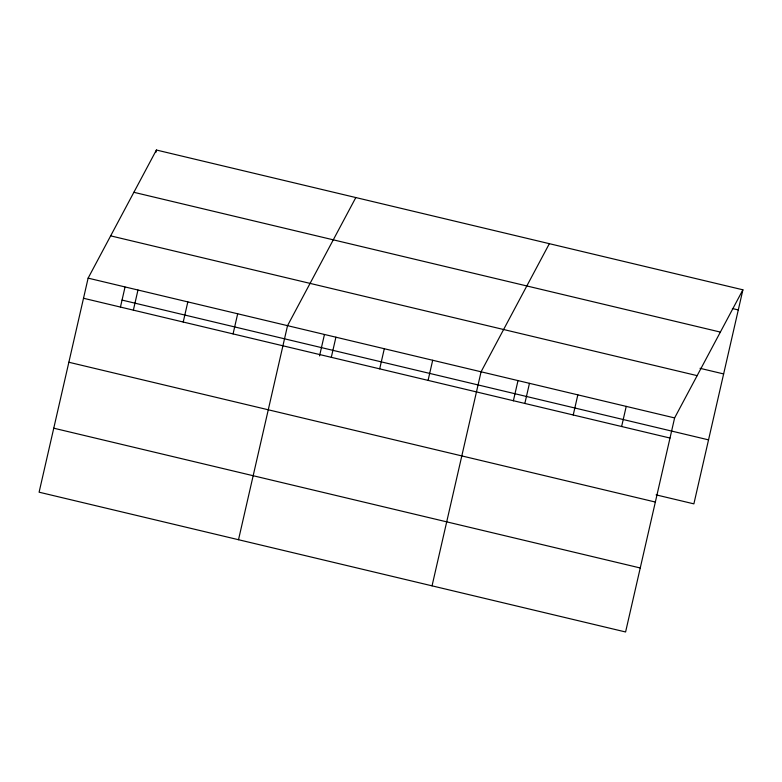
<?xml version="1.0" encoding="UTF-8"?>
<svg xmlns="http://www.w3.org/2000/svg" width="782" height="782" viewBox="0 0 782 782"><rect width="100%" height="100%" fill="white"/><g stroke="black" fill="none" stroke-linecap="round" stroke-linejoin="round"><path stroke-width="1.17" d="M88.122 278.138L39.1 492.191L625.59 631.973L674.612 417.92L742.9 289.809L156.41 150.027L88.122 278.138L674.612 417.92M120.418 307.199L125.012 287.131M155.872 152.392L156.41 150.027M133.37 310.141L137.974 290.014M183.223 322.028L187.827 301.901M233.075 333.904L237.679 313.778M238.51 539.717L287.532 325.664L355.82 197.553M319.545 355.908L324.413 334.657M331.304 357.315L335.918 337.189M379.69 368.85L384.304 348.723M428.077 380.384L432.69 360.258M432.045 585.845L481.077 371.792L549.355 243.681M513.363 400.853L517.958 380.785M524.849 403.444L529.463 383.327M573.235 414.978L577.839 394.851M621.622 426.513L626.226 406.386M742.9 289.809L693.878 503.862L656.108 494.869M732.392 308.528L738.286 309.936M133.878 192.304L720.369 332.086M700.027 368.312L723.633 373.933M110.663 235.861L697.153 375.643M122.041 300.083L708.531 439.865M83.518 298.265L670.008 438.047M68.855 362.252L655.345 502.044M53.753 428.194L640.243 567.976"/></g></svg>
